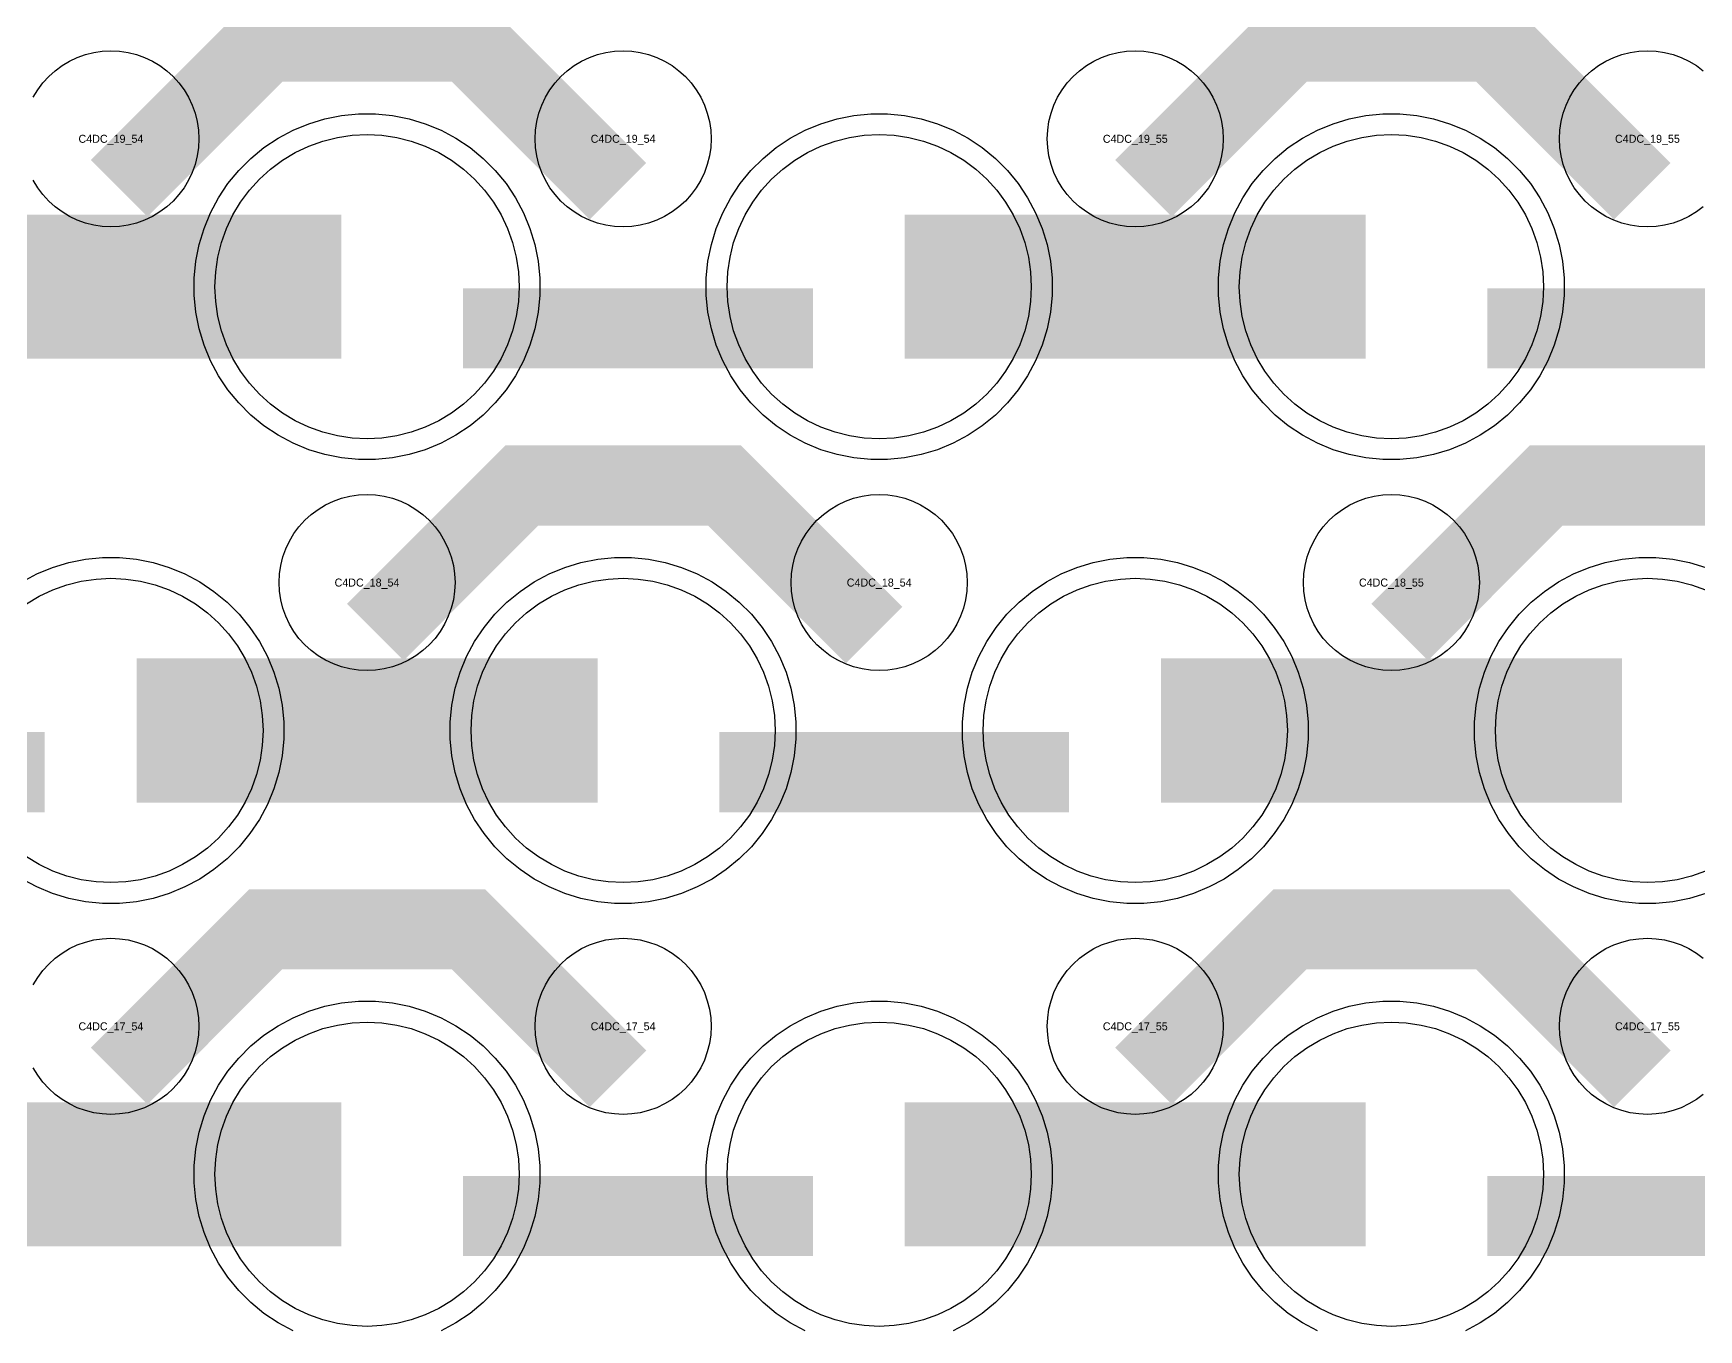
# Model space of a CAD drawing. Extents: x -11880 to 11880, y -14992 to 14992.
# Drawn here: x 5256 to 5776, y -12533 to -12128 of the extents above; entities that cross this region are included whole.
import ezdxf
from ezdxf.enums import TextEntityAlignment as Align

# ---------------------------------------------------------------- set-up
doc = ezdxf.new("R2010")
doc.units = 0
doc.header["$MEASUREMENT"] = 0
for name, color, linetype in [('GDS_775_DT_237', 138, 'CONTINUOUS'), ('RDL1_FS', 34, 'CONTINUOUS'), ('RDL_BS', 160, 'CONTINUOUS')]:
    doc.layers.add(name, color=color, linetype=linetype)

msp = doc.modelspace()

# ---------------------------------------------------------------- linework, layer by layer
at = {"layer": 'RDL1_FS'}
for points in [[(5360, -12254.354), (5355.343, -12254.125), (5350.732, -12253.441), (5346.209, -12252.309), (5341.819, -12250.737), (5337.605, -12248.745), (5333.605, -12246.347), (5329.86, -12243.569), (5326.406, -12240.439), (5323.276, -12236.985), (5320.498, -12233.24), (5318.1, -12229.24), (5316.108, -12225.026), (5314.536, -12220.636), (5313.404, -12216.113), (5312.72, -12211.502), (5312.491, -12206.845), (5312.72, -12202.188), (5313.404, -12197.577), (5314.536, -12193.054), (5316.108, -12188.664), (5318.1, -12184.45), (5320.498, -12180.45), (5323.276, -12176.705), (5326.406, -12173.251), (5329.86, -12170.121), (5333.605, -12167.343), (5337.605, -12164.945), (5341.819, -12162.953), (5346.209, -12161.381), (5350.732, -12160.249), (5355.343, -12159.565), (5360, -12159.336), (5364.657, -12159.565), (5369.268, -12160.249), (5373.791, -12161.381), (5378.181, -12162.953), (5382.395, -12164.945), (5386.395, -12167.343), (5390.14, -12170.121), (5393.594, -12173.251), (5396.724, -12176.705), (5399.502, -12180.45), (5401.9, -12184.45), (5403.892, -12188.664), (5405.464, -12193.054), (5406.596, -12197.577), (5407.28, -12202.188), (5407.509, -12206.845), (5407.28, -12211.502), (5406.596, -12216.113), (5405.464, -12220.636), (5403.892, -12225.026), (5401.9, -12229.24), (5399.502, -12233.24), (5396.724, -12236.985), (5393.594, -12240.439), (5390.14, -12243.569), (5386.395, -12246.347), (5382.395, -12248.745), (5378.181, -12250.737), (5373.791, -12252.309), (5369.268, -12253.441), (5364.657, -12254.125)], [(5520, -12254.354), (5515.343, -12254.125), (5510.732, -12253.441), (5506.209, -12252.309), (5501.819, -12250.737), (5497.605, -12248.745), (5493.605, -12246.347), (5489.86, -12243.569), (5486.406, -12240.439), (5483.276, -12236.985), (5480.498, -12233.24), (5478.1, -12229.24), (5476.108, -12225.026), (5474.536, -12220.636), (5473.404, -12216.113), (5472.72, -12211.502), (5472.491, -12206.845), (5472.72, -12202.188), (5473.404, -12197.577), (5474.536, -12193.054), (5476.108, -12188.664), (5478.1, -12184.45), (5480.498, -12180.45), (5483.276, -12176.705), (5486.406, -12173.251), (5489.86, -12170.121), (5493.605, -12167.343), (5497.605, -12164.945), (5501.819, -12162.953), (5506.209, -12161.381), (5510.732, -12160.249), (5515.343, -12159.565), (5520, -12159.336), (5524.657, -12159.565), (5529.268, -12160.249), (5533.791, -12161.381), (5538.181, -12162.953), (5542.395, -12164.945), (5546.395, -12167.343), (5550.14, -12170.121), (5553.594, -12173.251), (5556.724, -12176.705), (5559.502, -12180.45), (5561.9, -12184.45), (5563.892, -12188.664), (5565.464, -12193.054), (5566.596, -12197.577), (5567.28, -12202.188), (5567.509, -12206.845), (5567.28, -12211.502), (5566.596, -12216.113), (5565.464, -12220.636), (5563.892, -12225.026), (5561.9, -12229.24), (5559.502, -12233.24), (5556.724, -12236.985), (5553.594, -12240.439), (5550.14, -12243.569), (5546.395, -12246.347), (5542.395, -12248.745), (5538.181, -12250.737), (5533.791, -12252.309), (5529.268, -12253.441), (5524.657, -12254.125)], [(5680, -12254.354), (5675.343, -12254.125), (5670.732, -12253.441), (5666.209, -12252.309), (5661.819, -12250.737), (5657.605, -12248.745), (5653.605, -12246.347), (5649.86, -12243.569), (5646.406, -12240.439), (5643.276, -12236.985), (5640.498, -12233.24), (5638.1, -12229.24), (5636.108, -12225.026), (5634.536, -12220.636), (5633.404, -12216.113), (5632.72, -12211.502), (5632.491, -12206.845), (5632.72, -12202.188), (5633.404, -12197.577), (5634.536, -12193.054), (5636.108, -12188.664), (5638.1, -12184.45), (5640.498, -12180.45), (5643.276, -12176.705), (5646.406, -12173.251), (5649.86, -12170.121), (5653.605, -12167.343), (5657.605, -12164.945), (5661.819, -12162.953), (5666.209, -12161.381), (5670.732, -12160.249), (5675.343, -12159.565), (5680, -12159.336), (5684.657, -12159.565), (5689.268, -12160.249), (5693.791, -12161.381), (5698.181, -12162.953), (5702.395, -12164.945), (5706.395, -12167.343), (5710.14, -12170.121), (5713.594, -12173.251), (5716.724, -12176.705), (5719.502, -12180.45), (5721.9, -12184.45), (5723.892, -12188.664), (5725.464, -12193.054), (5726.596, -12197.577), (5727.28, -12202.188), (5727.509, -12206.845), (5727.28, -12211.502), (5726.596, -12216.113), (5725.464, -12220.636), (5723.892, -12225.026), (5721.9, -12229.24), (5719.502, -12233.24), (5716.724, -12236.985), (5713.594, -12240.439), (5710.14, -12243.569), (5706.395, -12246.347), (5702.395, -12248.745), (5698.181, -12250.737), (5693.791, -12252.309), (5689.268, -12253.441), (5684.657, -12254.125)]]:
    msp.add_lwpolyline(points, close=True, dxfattribs=at)
for points in [[(5208.002, -12206.845, 45, 45, 0), (5280.002, -12206.845, 45, 45, 0)], [(5280.002, -12206.845, 45, 45, 0), (5352.002, -12206.845, 45, 45, 0)], [(5528.002, -12206.845, 45, 45, 0), (5600.002, -12206.845, 45, 45, 0)], [(5600.002, -12206.845, 45, 45, 0), (5672.002, -12206.845, 45, 45, 0)]]:
    msp.add_lwpolyline(points, format="xyseb", dxfattribs=at)
at = {"layer": 'RDL1_FS', "color": 241, "true_color": 0xf7abae}
for points in [[(5253.605, -12305.908), (5257.605, -12303.51), (5261.819, -12301.518), (5266.209, -12299.946), (5270.732, -12298.814), (5275.343, -12298.13), (5280, -12297.901), (5284.657, -12298.13), (5289.268, -12298.814), (5293.791, -12299.946), (5298.181, -12301.518), (5302.395, -12303.51), (5306.395, -12305.908), (5310.14, -12308.686), (5313.594, -12311.816), (5316.724, -12315.27), (5319.502, -12319.015), (5321.9, -12323.015), (5323.892, -12327.229), (5325.464, -12331.619), (5326.596, -12336.142), (5327.28, -12340.753), (5327.509, -12345.41), (5327.28, -12350.067), (5326.596, -12354.678), (5325.464, -12359.201), (5323.892, -12363.591), (5321.9, -12367.805), (5319.502, -12371.805), (5316.724, -12375.55), (5313.594, -12379.004), (5310.14, -12382.134), (5306.395, -12384.912), (5302.395, -12387.31), (5298.181, -12389.302), (5293.791, -12390.874), (5289.268, -12392.006), (5284.657, -12392.69), (5280, -12392.919), (5275.343, -12392.69), (5270.732, -12392.006), (5266.209, -12390.874), (5261.819, -12389.302), (5257.605, -12387.31), (5253.605, -12384.912)], [(5778.181, -12389.302), (5773.791, -12390.874), (5769.268, -12392.006), (5764.657, -12392.69), (5760, -12392.919), (5755.343, -12392.69), (5750.732, -12392.006), (5746.209, -12390.874), (5741.819, -12389.302), (5737.605, -12387.31), (5733.605, -12384.912), (5729.86, -12382.134), (5726.406, -12379.004), (5723.276, -12375.55), (5720.498, -12371.805), (5718.1, -12367.805), (5716.108, -12363.591), (5714.536, -12359.201), (5713.404, -12354.678), (5712.72, -12350.067), (5712.491, -12345.41), (5712.72, -12340.753), (5713.404, -12336.142), (5714.536, -12331.619), (5716.108, -12327.229), (5718.1, -12323.015), (5720.498, -12319.015), (5723.276, -12315.27), (5726.406, -12311.816), (5729.86, -12308.686), (5733.605, -12305.908), (5737.605, -12303.51), (5741.819, -12301.518), (5746.209, -12299.946), (5750.732, -12298.814), (5755.343, -12298.13), (5760, -12297.901), (5764.657, -12298.13), (5769.268, -12298.814), (5773.791, -12299.946), (5778.181, -12301.518)]]:
    msp.add_lwpolyline(points, dxfattribs=at)
for points in [[(5440, -12392.919), (5435.343, -12392.69), (5430.732, -12392.006), (5426.209, -12390.874), (5421.819, -12389.302), (5417.605, -12387.31), (5413.605, -12384.912), (5409.86, -12382.134), (5406.406, -12379.004), (5403.276, -12375.55), (5400.498, -12371.805), (5398.1, -12367.805), (5396.108, -12363.591), (5394.536, -12359.201), (5393.404, -12354.678), (5392.72, -12350.067), (5392.491, -12345.41), (5392.72, -12340.753), (5393.404, -12336.142), (5394.536, -12331.619), (5396.108, -12327.229), (5398.1, -12323.015), (5400.498, -12319.015), (5403.276, -12315.27), (5406.406, -12311.816), (5409.86, -12308.686), (5413.605, -12305.908), (5417.605, -12303.51), (5421.819, -12301.518), (5426.209, -12299.946), (5430.732, -12298.814), (5435.343, -12298.13), (5440, -12297.901), (5444.657, -12298.13), (5449.268, -12298.814), (5453.791, -12299.946), (5458.181, -12301.518), (5462.395, -12303.51), (5466.395, -12305.908), (5470.14, -12308.686), (5473.594, -12311.816), (5476.724, -12315.27), (5479.502, -12319.015), (5481.9, -12323.015), (5483.892, -12327.229), (5485.464, -12331.619), (5486.596, -12336.142), (5487.28, -12340.753), (5487.509, -12345.41), (5487.28, -12350.067), (5486.596, -12354.678), (5485.464, -12359.201), (5483.892, -12363.591), (5481.9, -12367.805), (5479.502, -12371.805), (5476.724, -12375.55), (5473.594, -12379.004), (5470.14, -12382.134), (5466.395, -12384.912), (5462.395, -12387.31), (5458.181, -12389.302), (5453.791, -12390.874), (5449.268, -12392.006), (5444.657, -12392.69)], [(5600, -12392.919), (5595.343, -12392.69), (5590.732, -12392.006), (5586.209, -12390.874), (5581.819, -12389.302), (5577.605, -12387.31), (5573.605, -12384.912), (5569.86, -12382.134), (5566.406, -12379.004), (5563.276, -12375.55), (5560.498, -12371.805), (5558.1, -12367.805), (5556.108, -12363.591), (5554.536, -12359.201), (5553.404, -12354.678), (5552.72, -12350.067), (5552.491, -12345.41), (5552.72, -12340.753), (5553.404, -12336.142), (5554.536, -12331.619), (5556.108, -12327.229), (5558.1, -12323.015), (5560.498, -12319.015), (5563.276, -12315.27), (5566.406, -12311.816), (5569.86, -12308.686), (5573.605, -12305.908), (5577.605, -12303.51), (5581.819, -12301.518), (5586.209, -12299.946), (5590.732, -12298.814), (5595.343, -12298.13), (5600, -12297.901), (5604.657, -12298.13), (5609.268, -12298.814), (5613.791, -12299.946), (5618.181, -12301.518), (5622.395, -12303.51), (5626.395, -12305.908), (5630.14, -12308.686), (5633.594, -12311.816), (5636.724, -12315.27), (5639.502, -12319.015), (5641.9, -12323.015), (5643.892, -12327.229), (5645.464, -12331.619), (5646.596, -12336.142), (5647.28, -12340.753), (5647.509, -12345.41), (5647.28, -12350.067), (5646.596, -12354.678), (5645.464, -12359.201), (5643.892, -12363.591), (5641.9, -12367.805), (5639.502, -12371.805), (5636.724, -12375.55), (5633.594, -12379.004), (5630.14, -12382.134), (5626.395, -12384.912), (5622.395, -12387.31), (5618.181, -12389.302), (5613.791, -12390.874), (5609.268, -12392.006), (5604.657, -12392.69)], [(5360, -12531.484), (5355.343, -12531.255), (5350.732, -12530.571), (5346.209, -12529.439), (5341.819, -12527.867), (5337.605, -12525.875), (5333.605, -12523.477), (5329.86, -12520.699), (5326.406, -12517.569), (5323.276, -12514.115), (5320.498, -12510.37), (5318.1, -12506.37), (5316.108, -12502.156), (5314.536, -12497.766), (5313.404, -12493.243), (5312.72, -12488.632), (5312.491, -12483.975), (5312.72, -12479.318), (5313.404, -12474.707), (5314.536, -12470.184), (5316.108, -12465.794), (5318.1, -12461.58), (5320.498, -12457.58), (5323.276, -12453.835), (5326.406, -12450.381), (5329.86, -12447.251), (5333.605, -12444.473), (5337.605, -12442.075), (5341.819, -12440.083), (5346.209, -12438.511), (5350.732, -12437.379), (5355.343, -12436.695), (5360, -12436.466), (5364.657, -12436.695), (5369.268, -12437.379), (5373.791, -12438.511), (5378.181, -12440.083), (5382.395, -12442.075), (5386.395, -12444.473), (5390.14, -12447.251), (5393.594, -12450.381), (5396.724, -12453.835), (5399.502, -12457.58), (5401.9, -12461.58), (5403.892, -12465.794), (5405.464, -12470.184), (5406.596, -12474.707), (5407.28, -12479.318), (5407.509, -12483.975), (5407.28, -12488.632), (5406.596, -12493.243), (5405.464, -12497.766), (5403.892, -12502.156), (5401.9, -12506.37), (5399.502, -12510.37), (5396.724, -12514.115), (5393.594, -12517.569), (5390.14, -12520.699), (5386.395, -12523.477), (5382.395, -12525.875), (5378.181, -12527.867), (5373.791, -12529.439), (5369.268, -12530.571), (5364.657, -12531.255)], [(5520, -12531.484), (5515.343, -12531.255), (5510.732, -12530.571), (5506.209, -12529.439), (5501.819, -12527.867), (5497.605, -12525.875), (5493.605, -12523.477), (5489.86, -12520.699), (5486.406, -12517.569), (5483.276, -12514.115), (5480.498, -12510.37), (5478.1, -12506.37), (5476.108, -12502.156), (5474.536, -12497.766), (5473.404, -12493.243), (5472.72, -12488.632), (5472.491, -12483.975), (5472.72, -12479.318), (5473.404, -12474.707), (5474.536, -12470.184), (5476.108, -12465.794), (5478.1, -12461.58), (5480.498, -12457.58), (5483.276, -12453.835), (5486.406, -12450.381), (5489.86, -12447.251), (5493.605, -12444.473), (5497.605, -12442.075), (5501.819, -12440.083), (5506.209, -12438.511), (5510.732, -12437.379), (5515.343, -12436.695), (5520, -12436.466), (5524.657, -12436.695), (5529.268, -12437.379), (5533.791, -12438.511), (5538.181, -12440.083), (5542.395, -12442.075), (5546.395, -12444.473), (5550.14, -12447.251), (5553.594, -12450.381), (5556.724, -12453.835), (5559.502, -12457.58), (5561.9, -12461.58), (5563.892, -12465.794), (5565.464, -12470.184), (5566.596, -12474.707), (5567.28, -12479.318), (5567.509, -12483.975), (5567.28, -12488.632), (5566.596, -12493.243), (5565.464, -12497.766), (5563.892, -12502.156), (5561.9, -12506.37), (5559.502, -12510.37), (5556.724, -12514.115), (5553.594, -12517.569), (5550.14, -12520.699), (5546.395, -12523.477), (5542.395, -12525.875), (5538.181, -12527.867), (5533.791, -12529.439), (5529.268, -12530.571), (5524.657, -12531.255)], [(5680, -12531.484), (5675.343, -12531.255), (5670.732, -12530.571), (5666.209, -12529.439), (5661.819, -12527.867), (5657.605, -12525.875), (5653.605, -12523.477), (5649.86, -12520.699), (5646.406, -12517.569), (5643.276, -12514.115), (5640.498, -12510.37), (5638.1, -12506.37), (5636.108, -12502.156), (5634.536, -12497.766), (5633.404, -12493.243), (5632.72, -12488.632), (5632.491, -12483.975), (5632.72, -12479.318), (5633.404, -12474.707), (5634.536, -12470.184), (5636.108, -12465.794), (5638.1, -12461.58), (5640.498, -12457.58), (5643.276, -12453.835), (5646.406, -12450.381), (5649.86, -12447.251), (5653.605, -12444.473), (5657.605, -12442.075), (5661.819, -12440.083), (5666.209, -12438.511), (5670.732, -12437.379), (5675.343, -12436.695), (5680, -12436.466), (5684.657, -12436.695), (5689.268, -12437.379), (5693.791, -12438.511), (5698.181, -12440.083), (5702.395, -12442.075), (5706.395, -12444.473), (5710.14, -12447.251), (5713.594, -12450.381), (5716.724, -12453.835), (5719.502, -12457.58), (5721.9, -12461.58), (5723.892, -12465.794), (5725.464, -12470.184), (5726.596, -12474.707), (5727.28, -12479.318), (5727.509, -12483.975), (5727.28, -12488.632), (5726.596, -12493.243), (5725.464, -12497.766), (5723.892, -12502.156), (5721.9, -12506.37), (5719.502, -12510.37), (5716.724, -12514.115), (5713.594, -12517.569), (5710.14, -12520.699), (5706.395, -12523.477), (5702.395, -12525.875), (5698.181, -12527.867), (5693.791, -12529.439), (5689.268, -12530.571), (5684.657, -12531.255)]]:
    msp.add_lwpolyline(points, close=True, dxfattribs=at)
for points in [[(5288.002, -12345.41, 45, 45, 0), (5360.002, -12345.41, 45, 45, 0)], [(5360.002, -12345.41, 45, 45, 0), (5432.002, -12345.41, 45, 45, 0)], [(5608.002, -12345.41, 45, 45, 0), (5680.002, -12345.41, 45, 45, 0)], [(5680.002, -12345.41, 45, 45, 0), (5752.002, -12345.41, 45, 45, 0)], [(5208.002, -12483.975, 45, 45, 0), (5280.002, -12483.975, 45, 45, 0)], [(5280.002, -12483.975, 45, 45, 0), (5352.002, -12483.975, 45, 45, 0)], [(5528.002, -12483.975, 45, 45, 0), (5600.002, -12483.975, 45, 45, 0)], [(5600.002, -12483.975, 45, 45, 0), (5672.002, -12483.975, 45, 45, 0)]]:
    msp.add_lwpolyline(points, format="xyseb", dxfattribs=at)
at = {"layer": 'RDL_BS'}
for points in [[(5282.562, -12176.159, 25, 25, 0), (5328.377, -12130.344, 25, 25, 0), (5361.93, -12130.344, 25, 25, 0)], [(5438.401, -12177.058, 25, 25, 0), (5391.687, -12130.344, 25, 25, 0), (5361.929, -12130.344, 25, 25, 0)], [(5602.562, -12176.159, 25, 25, 0), (5648.377, -12130.344, 25, 25, 0), (5681.93, -12130.344, 25, 25, 0)], [(5758.401, -12177.058, 25, 25, 0), (5711.687, -12130.344, 25, 25, 0), (5681.929, -12130.344, 25, 25, 0)], [(5390.016, -12219.858, 25, 25, 0), (5499.281, -12219.858, 25, 25, 0)], [(5710.016, -12219.858, 25, 25, 0), (5819.281, -12219.858, 25, 25, 0)], [(5362.562, -12314.724, 25, 25, 0), (5408.377, -12268.909, 25, 25, 0), (5441.93, -12268.909, 25, 25, 0)], [(5518.401, -12315.623, 25, 25, 0), (5471.687, -12268.909, 25, 25, 0), (5441.929, -12268.909, 25, 25, 0)], [(5682.562, -12314.724, 25, 25, 0), (5728.377, -12268.909, 25, 25, 0), (5761.93, -12268.909, 25, 25, 0)], [(5838.401, -12315.623, 25, 25, 0), (5791.687, -12268.909, 25, 25, 0), (5761.929, -12268.909, 25, 25, 0)], [(5282.562, -12453.289, 25, 25, 0), (5328.377, -12407.474, 25, 25, 0), (5361.93, -12407.474, 25, 25, 0)], [(5438.401, -12454.188, 25, 25, 0), (5391.687, -12407.474, 25, 25, 0), (5361.929, -12407.474, 25, 25, 0)], [(5602.562, -12453.289, 25, 25, 0), (5648.377, -12407.474, 25, 25, 0), (5681.93, -12407.474, 25, 25, 0)], [(5758.401, -12454.188, 25, 25, 0), (5711.687, -12407.474, 25, 25, 0), (5681.929, -12407.474, 25, 25, 0)]]:
    msp.add_lwpolyline(points, format="xyseb", dxfattribs=at)
for points in [[(5255.75, -12147.701), (5257.143, -12145.377), (5258.746, -12143.214), (5260.558, -12141.215), (5262.557, -12139.403), (5264.72, -12137.8), (5267.044, -12136.407), (5269.481, -12135.255), (5272.016, -12134.348), (5274.635, -12133.691), (5277.307, -12133.295), (5280, -12133.163), (5282.693, -12133.295), (5285.365, -12133.691), (5287.984, -12134.348), (5290.519, -12135.255), (5292.956, -12136.407), (5295.28, -12137.8), (5297.443, -12139.403), (5299.442, -12141.215), (5301.254, -12143.214), (5302.857, -12145.377), (5304.25, -12147.701), (5305.402, -12150.138), (5306.309, -12152.673), (5306.966, -12155.292), (5307.362, -12157.964), (5307.494, -12160.657), (5307.362, -12163.35), (5306.966, -12166.022), (5306.309, -12168.641), (5305.402, -12171.176), (5304.25, -12173.613), (5302.857, -12175.937), (5301.254, -12178.1), (5299.442, -12180.099), (5297.443, -12181.911), (5295.28, -12183.514), (5292.956, -12184.907), (5290.519, -12186.059), (5287.984, -12186.966), (5285.365, -12187.623), (5282.693, -12188.019), (5280, -12188.151), (5277.307, -12188.019), (5274.635, -12187.623), (5272.016, -12186.966), (5269.481, -12186.059), (5267.044, -12184.907), (5264.72, -12183.514), (5262.557, -12181.911), (5260.558, -12180.099), (5258.746, -12178.1), (5257.143, -12175.937), (5255.75, -12173.613)], [(5777.443, -12181.911), (5775.28, -12183.514), (5772.956, -12184.907), (5770.519, -12186.059), (5767.984, -12186.966), (5765.365, -12187.623), (5762.693, -12188.019), (5760, -12188.151), (5757.307, -12188.019), (5754.635, -12187.623), (5752.016, -12186.966), (5749.481, -12186.059), (5747.044, -12184.907), (5744.72, -12183.514), (5742.557, -12181.911), (5740.558, -12180.099), (5738.746, -12178.1), (5737.143, -12175.937), (5735.75, -12173.613), (5734.598, -12171.176), (5733.691, -12168.641), (5733.034, -12166.022), (5732.638, -12163.35), (5732.506, -12160.657), (5732.638, -12157.964), (5733.034, -12155.292), (5733.691, -12152.673), (5734.598, -12150.138), (5735.75, -12147.701), (5737.143, -12145.377), (5738.746, -12143.214), (5740.558, -12141.215), (5742.557, -12139.403), (5744.72, -12137.8), (5747.044, -12136.407), (5749.481, -12135.255), (5752.016, -12134.348), (5754.635, -12133.691), (5757.307, -12133.295), (5760, -12133.163), (5762.693, -12133.295), (5765.365, -12133.691), (5767.984, -12134.348), (5770.519, -12135.255), (5772.956, -12136.407), (5775.28, -12137.8), (5777.443, -12139.403)], [(5255.75, -12424.831), (5257.143, -12422.507), (5258.746, -12420.344), (5260.558, -12418.345), (5262.557, -12416.533), (5264.72, -12414.93), (5267.044, -12413.537), (5269.481, -12412.385), (5272.016, -12411.478), (5274.635, -12410.821), (5277.307, -12410.425), (5280, -12410.293), (5282.693, -12410.425), (5285.365, -12410.821), (5287.984, -12411.478), (5290.519, -12412.385), (5292.956, -12413.537), (5295.28, -12414.93), (5297.443, -12416.533), (5299.442, -12418.345), (5301.254, -12420.344), (5302.857, -12422.507), (5304.25, -12424.831), (5305.402, -12427.268), (5306.309, -12429.803), (5306.966, -12432.422), (5307.362, -12435.094), (5307.494, -12437.787), (5307.362, -12440.48), (5306.966, -12443.152), (5306.309, -12445.771), (5305.402, -12448.306), (5304.25, -12450.743), (5302.857, -12453.067), (5301.254, -12455.23), (5299.442, -12457.229), (5297.443, -12459.041), (5295.28, -12460.644), (5292.956, -12462.037), (5290.519, -12463.189), (5287.984, -12464.096), (5285.365, -12464.753), (5282.693, -12465.149), (5280, -12465.281), (5277.307, -12465.149), (5274.635, -12464.753), (5272.016, -12464.096), (5269.481, -12463.189), (5267.044, -12462.037), (5264.72, -12460.644), (5262.557, -12459.041), (5260.558, -12457.229), (5258.746, -12455.23), (5257.143, -12453.067), (5255.75, -12450.743)], [(5777.443, -12459.041), (5775.28, -12460.644), (5772.956, -12462.037), (5770.519, -12463.189), (5767.984, -12464.096), (5765.365, -12464.753), (5762.693, -12465.149), (5760, -12465.281), (5757.307, -12465.149), (5754.635, -12464.753), (5752.016, -12464.096), (5749.481, -12463.189), (5747.044, -12462.037), (5744.72, -12460.644), (5742.557, -12459.041), (5740.558, -12457.229), (5738.746, -12455.23), (5737.143, -12453.067), (5735.75, -12450.743), (5734.598, -12448.306), (5733.691, -12445.771), (5733.034, -12443.152), (5732.638, -12440.48), (5732.506, -12437.787), (5732.638, -12435.094), (5733.034, -12432.422), (5733.691, -12429.803), (5734.598, -12427.268), (5735.75, -12424.831), (5737.143, -12422.507), (5738.746, -12420.344), (5740.558, -12418.345), (5742.557, -12416.533), (5744.72, -12414.93), (5747.044, -12413.537), (5749.481, -12412.385), (5752.016, -12411.478), (5754.635, -12410.821), (5757.307, -12410.425), (5760, -12410.293), (5762.693, -12410.425), (5765.365, -12410.821), (5767.984, -12411.478), (5770.519, -12412.385), (5772.956, -12413.537), (5775.28, -12414.93), (5777.443, -12416.533)]]:
    msp.add_lwpolyline(points, dxfattribs=at)
for points in [[(5440, -12188.151), (5437.307, -12188.019), (5434.635, -12187.623), (5432.016, -12186.966), (5429.481, -12186.059), (5427.044, -12184.907), (5424.72, -12183.514), (5422.557, -12181.911), (5420.558, -12180.099), (5418.746, -12178.1), (5417.143, -12175.937), (5415.75, -12173.613), (5414.598, -12171.176), (5413.691, -12168.641), (5413.034, -12166.022), (5412.638, -12163.35), (5412.506, -12160.657), (5412.638, -12157.964), (5413.034, -12155.292), (5413.691, -12152.673), (5414.598, -12150.138), (5415.75, -12147.701), (5417.143, -12145.377), (5418.746, -12143.214), (5420.558, -12141.215), (5422.557, -12139.403), (5424.72, -12137.8), (5427.044, -12136.407), (5429.481, -12135.255), (5432.016, -12134.348), (5434.635, -12133.691), (5437.307, -12133.295), (5440, -12133.163), (5442.693, -12133.295), (5445.365, -12133.691), (5447.984, -12134.348), (5450.519, -12135.255), (5452.956, -12136.407), (5455.28, -12137.8), (5457.443, -12139.403), (5459.442, -12141.215), (5461.254, -12143.214), (5462.857, -12145.377), (5464.25, -12147.701), (5465.402, -12150.138), (5466.309, -12152.673), (5466.966, -12155.292), (5467.362, -12157.964), (5467.494, -12160.657), (5467.362, -12163.35), (5466.966, -12166.022), (5466.309, -12168.641), (5465.402, -12171.176), (5464.25, -12173.613), (5462.857, -12175.937), (5461.254, -12178.1), (5459.442, -12180.099), (5457.443, -12181.911), (5455.28, -12183.514), (5452.956, -12184.907), (5450.519, -12186.059), (5447.984, -12186.966), (5445.365, -12187.623), (5442.693, -12188.019)], [(5600, -12188.151), (5597.307, -12188.019), (5594.635, -12187.623), (5592.016, -12186.966), (5589.481, -12186.059), (5587.044, -12184.907), (5584.72, -12183.514), (5582.557, -12181.911), (5580.558, -12180.099), (5578.746, -12178.1), (5577.143, -12175.937), (5575.75, -12173.613), (5574.598, -12171.176), (5573.691, -12168.641), (5573.034, -12166.022), (5572.638, -12163.35), (5572.506, -12160.657), (5572.638, -12157.964), (5573.034, -12155.292), (5573.691, -12152.673), (5574.598, -12150.138), (5575.75, -12147.701), (5577.143, -12145.377), (5578.746, -12143.214), (5580.558, -12141.215), (5582.557, -12139.403), (5584.72, -12137.8), (5587.044, -12136.407), (5589.481, -12135.255), (5592.016, -12134.348), (5594.635, -12133.691), (5597.307, -12133.295), (5600, -12133.163), (5602.693, -12133.295), (5605.365, -12133.691), (5607.984, -12134.348), (5610.519, -12135.255), (5612.956, -12136.407), (5615.28, -12137.8), (5617.443, -12139.403), (5619.442, -12141.215), (5621.254, -12143.214), (5622.857, -12145.377), (5624.25, -12147.701), (5625.402, -12150.138), (5626.309, -12152.673), (5626.966, -12155.292), (5627.362, -12157.964), (5627.494, -12160.657), (5627.362, -12163.35), (5626.966, -12166.022), (5626.309, -12168.641), (5625.402, -12171.176), (5624.25, -12173.613), (5622.857, -12175.937), (5621.254, -12178.1), (5619.442, -12180.099), (5617.443, -12181.911), (5615.28, -12183.514), (5612.956, -12184.907), (5610.519, -12186.059), (5607.984, -12186.966), (5605.365, -12187.623), (5602.693, -12188.019)], [(5357.356, -12260.845), (5352.062, -12260.328), (5346.835, -12259.282), (5341.795, -12257.751), (5336.885, -12255.72), (5332.223, -12253.228), (5327.809, -12250.281), (5323.708, -12246.919), (5319.926, -12243.137), (5316.564, -12239.036), (5313.617, -12234.622), (5311.125, -12229.96), (5309.094, -12225.05), (5307.563, -12220.01), (5306.517, -12214.783), (5306, -12209.489), (5306, -12204.201), (5306.517, -12198.907), (5307.563, -12193.68), (5309.094, -12188.64), (5311.125, -12183.73), (5313.617, -12179.068), (5316.564, -12174.654), (5319.926, -12170.553), (5323.708, -12166.771), (5327.809, -12163.409), (5332.223, -12160.462), (5336.885, -12157.97), (5341.795, -12155.939), (5346.835, -12154.408), (5352.062, -12153.362), (5357.356, -12152.845), (5362.644, -12152.845), (5367.938, -12153.362), (5373.165, -12154.408), (5378.205, -12155.939), (5383.115, -12157.97), (5387.777, -12160.462), (5392.191, -12163.409), (5396.292, -12166.771), (5400.074, -12170.553), (5403.436, -12174.654), (5406.383, -12179.068), (5408.875, -12183.73), (5410.906, -12188.64), (5412.437, -12193.68), (5413.483, -12198.907), (5414, -12204.201), (5414, -12209.489), (5413.483, -12214.783), (5412.437, -12220.01), (5410.906, -12225.05), (5408.875, -12229.96), (5406.383, -12234.622), (5403.436, -12239.036), (5400.074, -12243.137), (5396.292, -12246.919), (5392.191, -12250.281), (5387.777, -12253.228), (5383.115, -12255.72), (5378.205, -12257.751), (5373.165, -12259.282), (5367.938, -12260.328), (5362.644, -12260.845)], [(5517.356, -12260.845), (5512.062, -12260.328), (5506.835, -12259.282), (5501.795, -12257.751), (5496.885, -12255.72), (5492.223, -12253.228), (5487.809, -12250.281), (5483.708, -12246.919), (5479.926, -12243.137), (5476.564, -12239.036), (5473.617, -12234.622), (5471.125, -12229.96), (5469.094, -12225.05), (5467.563, -12220.01), (5466.517, -12214.783), (5466, -12209.489), (5466, -12204.201), (5466.517, -12198.907), (5467.563, -12193.68), (5469.094, -12188.64), (5471.125, -12183.73), (5473.617, -12179.068), (5476.564, -12174.654), (5479.926, -12170.553), (5483.708, -12166.771), (5487.809, -12163.409), (5492.223, -12160.462), (5496.885, -12157.97), (5501.795, -12155.939), (5506.835, -12154.408), (5512.062, -12153.362), (5517.356, -12152.845), (5522.644, -12152.845), (5527.938, -12153.362), (5533.165, -12154.408), (5538.205, -12155.939), (5543.115, -12157.97), (5547.777, -12160.462), (5552.191, -12163.409), (5556.292, -12166.771), (5560.074, -12170.553), (5563.436, -12174.654), (5566.383, -12179.068), (5568.875, -12183.73), (5570.906, -12188.64), (5572.437, -12193.68), (5573.483, -12198.907), (5574, -12204.201), (5574, -12209.489), (5573.483, -12214.783), (5572.437, -12220.01), (5570.906, -12225.05), (5568.875, -12229.96), (5566.383, -12234.622), (5563.436, -12239.036), (5560.074, -12243.137), (5556.292, -12246.919), (5552.191, -12250.281), (5547.777, -12253.228), (5543.115, -12255.72), (5538.205, -12257.751), (5533.165, -12259.282), (5527.938, -12260.328), (5522.644, -12260.845)], [(5677.356, -12260.845), (5672.062, -12260.328), (5666.835, -12259.282), (5661.795, -12257.751), (5656.885, -12255.72), (5652.223, -12253.228), (5647.809, -12250.281), (5643.708, -12246.919), (5639.926, -12243.137), (5636.564, -12239.036), (5633.617, -12234.622), (5631.125, -12229.96), (5629.094, -12225.05), (5627.563, -12220.01), (5626.517, -12214.783), (5626, -12209.489), (5626, -12204.201), (5626.517, -12198.907), (5627.563, -12193.68), (5629.094, -12188.64), (5631.125, -12183.73), (5633.617, -12179.068), (5636.564, -12174.654), (5639.926, -12170.553), (5643.708, -12166.771), (5647.809, -12163.409), (5652.223, -12160.462), (5656.885, -12157.97), (5661.795, -12155.939), (5666.835, -12154.408), (5672.062, -12153.362), (5677.356, -12152.845), (5682.644, -12152.845), (5687.938, -12153.362), (5693.165, -12154.408), (5698.205, -12155.939), (5703.115, -12157.97), (5707.777, -12160.462), (5712.191, -12163.409), (5716.292, -12166.771), (5720.074, -12170.553), (5723.436, -12174.654), (5726.383, -12179.068), (5728.875, -12183.73), (5730.906, -12188.64), (5732.437, -12193.68), (5733.483, -12198.907), (5734, -12204.201), (5734, -12209.489), (5733.483, -12214.783), (5732.437, -12220.01), (5730.906, -12225.05), (5728.875, -12229.96), (5726.383, -12234.622), (5723.436, -12239.036), (5720.074, -12243.137), (5716.292, -12246.919), (5712.191, -12250.281), (5707.777, -12253.228), (5703.115, -12255.72), (5698.205, -12257.751), (5693.165, -12259.282), (5687.938, -12260.328), (5682.644, -12260.845)], [(5360, -12326.716), (5357.307, -12326.584), (5354.635, -12326.188), (5352.016, -12325.531), (5349.481, -12324.624), (5347.044, -12323.472), (5344.72, -12322.079), (5342.557, -12320.476), (5340.558, -12318.664), (5338.746, -12316.665), (5337.143, -12314.502), (5335.75, -12312.178), (5334.598, -12309.741), (5333.691, -12307.206), (5333.034, -12304.587), (5332.638, -12301.915), (5332.506, -12299.222), (5332.638, -12296.529), (5333.034, -12293.857), (5333.691, -12291.238), (5334.598, -12288.703), (5335.75, -12286.266), (5337.143, -12283.942), (5338.746, -12281.779), (5340.558, -12279.78), (5342.557, -12277.968), (5344.72, -12276.365), (5347.044, -12274.972), (5349.481, -12273.82), (5352.016, -12272.913), (5354.635, -12272.256), (5357.307, -12271.86), (5360, -12271.728), (5362.693, -12271.86), (5365.365, -12272.256), (5367.984, -12272.913), (5370.519, -12273.82), (5372.956, -12274.972), (5375.28, -12276.365), (5377.443, -12277.968), (5379.442, -12279.78), (5381.254, -12281.779), (5382.857, -12283.942), (5384.25, -12286.266), (5385.402, -12288.703), (5386.309, -12291.238), (5386.966, -12293.857), (5387.362, -12296.529), (5387.494, -12299.222), (5387.362, -12301.915), (5386.966, -12304.587), (5386.309, -12307.206), (5385.402, -12309.741), (5384.25, -12312.178), (5382.857, -12314.502), (5381.254, -12316.665), (5379.442, -12318.664), (5377.443, -12320.476), (5375.28, -12322.079), (5372.956, -12323.472), (5370.519, -12324.624), (5367.984, -12325.531), (5365.365, -12326.188), (5362.693, -12326.584)], [(5520, -12326.716), (5517.307, -12326.584), (5514.635, -12326.188), (5512.016, -12325.531), (5509.481, -12324.624), (5507.044, -12323.472), (5504.72, -12322.079), (5502.557, -12320.476), (5500.558, -12318.664), (5498.746, -12316.665), (5497.143, -12314.502), (5495.75, -12312.178), (5494.598, -12309.741), (5493.691, -12307.206), (5493.034, -12304.587), (5492.638, -12301.915), (5492.506, -12299.222), (5492.638, -12296.529), (5493.034, -12293.857), (5493.691, -12291.238), (5494.598, -12288.703), (5495.75, -12286.266), (5497.143, -12283.942), (5498.746, -12281.779), (5500.558, -12279.78), (5502.557, -12277.968), (5504.72, -12276.365), (5507.044, -12274.972), (5509.481, -12273.82), (5512.016, -12272.913), (5514.635, -12272.256), (5517.307, -12271.86), (5520, -12271.728), (5522.693, -12271.86), (5525.365, -12272.256), (5527.984, -12272.913), (5530.519, -12273.82), (5532.956, -12274.972), (5535.28, -12276.365), (5537.443, -12277.968), (5539.442, -12279.78), (5541.254, -12281.779), (5542.857, -12283.942), (5544.25, -12286.266), (5545.402, -12288.703), (5546.309, -12291.238), (5546.966, -12293.857), (5547.362, -12296.529), (5547.494, -12299.222), (5547.362, -12301.915), (5546.966, -12304.587), (5546.309, -12307.206), (5545.402, -12309.741), (5544.25, -12312.178), (5542.857, -12314.502), (5541.254, -12316.665), (5539.442, -12318.664), (5537.443, -12320.476), (5535.28, -12322.079), (5532.956, -12323.472), (5530.519, -12324.624), (5527.984, -12325.531), (5525.365, -12326.188), (5522.693, -12326.584)], [(5680, -12326.716), (5677.307, -12326.584), (5674.635, -12326.188), (5672.016, -12325.531), (5669.481, -12324.624), (5667.044, -12323.472), (5664.72, -12322.079), (5662.557, -12320.476), (5660.558, -12318.664), (5658.746, -12316.665), (5657.143, -12314.502), (5655.75, -12312.178), (5654.598, -12309.741), (5653.691, -12307.206), (5653.034, -12304.587), (5652.638, -12301.915), (5652.506, -12299.222), (5652.638, -12296.529), (5653.034, -12293.857), (5653.691, -12291.238), (5654.598, -12288.703), (5655.75, -12286.266), (5657.143, -12283.942), (5658.746, -12281.779), (5660.558, -12279.78), (5662.557, -12277.968), (5664.72, -12276.365), (5667.044, -12274.972), (5669.481, -12273.82), (5672.016, -12272.913), (5674.635, -12272.256), (5677.307, -12271.86), (5680, -12271.728), (5682.693, -12271.86), (5685.365, -12272.256), (5687.984, -12272.913), (5690.519, -12273.82), (5692.956, -12274.972), (5695.28, -12276.365), (5697.443, -12277.968), (5699.442, -12279.78), (5701.254, -12281.779), (5702.857, -12283.942), (5704.25, -12286.266), (5705.402, -12288.703), (5706.309, -12291.238), (5706.966, -12293.857), (5707.362, -12296.529), (5707.494, -12299.222), (5707.362, -12301.915), (5706.966, -12304.587), (5706.309, -12307.206), (5705.402, -12309.741), (5704.25, -12312.178), (5702.857, -12314.502), (5701.254, -12316.665), (5699.442, -12318.664), (5697.443, -12320.476), (5695.28, -12322.079), (5692.956, -12323.472), (5690.519, -12324.624), (5687.984, -12325.531), (5685.365, -12326.188), (5682.693, -12326.584)], [(5440, -12465.281), (5437.307, -12465.149), (5434.635, -12464.753), (5432.016, -12464.096), (5429.481, -12463.189), (5427.044, -12462.037), (5424.72, -12460.644), (5422.557, -12459.041), (5420.558, -12457.229), (5418.746, -12455.23), (5417.143, -12453.067), (5415.75, -12450.743), (5414.598, -12448.306), (5413.691, -12445.771), (5413.034, -12443.152), (5412.638, -12440.48), (5412.506, -12437.787), (5412.638, -12435.094), (5413.034, -12432.422), (5413.691, -12429.803), (5414.598, -12427.268), (5415.75, -12424.831), (5417.143, -12422.507), (5418.746, -12420.344), (5420.558, -12418.345), (5422.557, -12416.533), (5424.72, -12414.93), (5427.044, -12413.537), (5429.481, -12412.385), (5432.016, -12411.478), (5434.635, -12410.821), (5437.307, -12410.425), (5440, -12410.293), (5442.693, -12410.425), (5445.365, -12410.821), (5447.984, -12411.478), (5450.519, -12412.385), (5452.956, -12413.537), (5455.28, -12414.93), (5457.443, -12416.533), (5459.442, -12418.345), (5461.254, -12420.344), (5462.857, -12422.507), (5464.25, -12424.831), (5465.402, -12427.268), (5466.309, -12429.803), (5466.966, -12432.422), (5467.362, -12435.094), (5467.494, -12437.787), (5467.362, -12440.48), (5466.966, -12443.152), (5466.309, -12445.771), (5465.402, -12448.306), (5464.25, -12450.743), (5462.857, -12453.067), (5461.254, -12455.23), (5459.442, -12457.229), (5457.443, -12459.041), (5455.28, -12460.644), (5452.956, -12462.037), (5450.519, -12463.189), (5447.984, -12464.096), (5445.365, -12464.753), (5442.693, -12465.149)], [(5600, -12465.281), (5597.307, -12465.149), (5594.635, -12464.753), (5592.016, -12464.096), (5589.481, -12463.189), (5587.044, -12462.037), (5584.72, -12460.644), (5582.557, -12459.041), (5580.558, -12457.229), (5578.746, -12455.23), (5577.143, -12453.067), (5575.75, -12450.743), (5574.598, -12448.306), (5573.691, -12445.771), (5573.034, -12443.152), (5572.638, -12440.48), (5572.506, -12437.787), (5572.638, -12435.094), (5573.034, -12432.422), (5573.691, -12429.803), (5574.598, -12427.268), (5575.75, -12424.831), (5577.143, -12422.507), (5578.746, -12420.344), (5580.558, -12418.345), (5582.557, -12416.533), (5584.72, -12414.93), (5587.044, -12413.537), (5589.481, -12412.385), (5592.016, -12411.478), (5594.635, -12410.821), (5597.307, -12410.425), (5600, -12410.293), (5602.693, -12410.425), (5605.365, -12410.821), (5607.984, -12411.478), (5610.519, -12412.385), (5612.956, -12413.537), (5615.28, -12414.93), (5617.443, -12416.533), (5619.442, -12418.345), (5621.254, -12420.344), (5622.857, -12422.507), (5624.25, -12424.831), (5625.402, -12427.268), (5626.309, -12429.803), (5626.966, -12432.422), (5627.362, -12435.094), (5627.494, -12437.787), (5627.362, -12440.48), (5626.966, -12443.152), (5626.309, -12445.771), (5625.402, -12448.306), (5624.25, -12450.743), (5622.857, -12453.067), (5621.254, -12455.23), (5619.442, -12457.229), (5617.443, -12459.041), (5615.28, -12460.644), (5612.956, -12462.037), (5610.519, -12463.189), (5607.984, -12464.096), (5605.365, -12464.753), (5602.693, -12465.149)]]:
    msp.add_lwpolyline(points, close=True, dxfattribs=at)
at = {"layer": 'RDL_BS', "color": 241, "true_color": 0xf7abae}
for points in [[(5252.223, -12299.027), (5256.885, -12296.535), (5261.795, -12294.504), (5266.835, -12292.973), (5272.062, -12291.927), (5277.356, -12291.41), (5282.644, -12291.41), (5287.938, -12291.927), (5293.165, -12292.973), (5298.205, -12294.504), (5303.115, -12296.535), (5307.777, -12299.027), (5312.191, -12301.974), (5316.292, -12305.336), (5320.074, -12309.118), (5323.436, -12313.219), (5326.383, -12317.633), (5328.875, -12322.295), (5330.906, -12327.205), (5332.437, -12332.245), (5333.483, -12337.472), (5334, -12342.766), (5334, -12348.054), (5333.483, -12353.348), (5332.437, -12358.575), (5330.906, -12363.615), (5328.875, -12368.525), (5326.383, -12373.187), (5323.436, -12377.601), (5320.074, -12381.702), (5316.292, -12385.484), (5312.191, -12388.846), (5307.777, -12391.793), (5303.115, -12394.285), (5298.205, -12396.316), (5293.165, -12397.847), (5287.938, -12398.893), (5282.644, -12399.41), (5277.356, -12399.41), (5272.062, -12398.893), (5266.835, -12397.847), (5261.795, -12396.316), (5256.885, -12394.285), (5252.223, -12391.793)], [(5778.205, -12396.316), (5773.165, -12397.847), (5767.938, -12398.893), (5762.644, -12399.41), (5757.356, -12399.41), (5752.062, -12398.893), (5746.835, -12397.847), (5741.795, -12396.316), (5736.885, -12394.285), (5732.223, -12391.793), (5727.809, -12388.846), (5723.708, -12385.484), (5719.926, -12381.702), (5716.564, -12377.601), (5713.617, -12373.187), (5711.125, -12368.525), (5709.094, -12363.615), (5707.563, -12358.575), (5706.517, -12353.348), (5706, -12348.054), (5706, -12342.766), (5706.517, -12337.472), (5707.563, -12332.245), (5709.094, -12327.205), (5711.125, -12322.295), (5713.617, -12317.633), (5716.564, -12313.219), (5719.926, -12309.118), (5723.708, -12305.336), (5727.809, -12301.974), (5732.223, -12299.027), (5736.885, -12296.535), (5741.795, -12294.504), (5746.835, -12292.973), (5752.062, -12291.927), (5757.356, -12291.41), (5762.644, -12291.41), (5767.938, -12291.927), (5773.165, -12292.973), (5778.205, -12294.504)], [(5336.885, -12532.85), (5332.223, -12530.358), (5327.809, -12527.411), (5323.708, -12524.049), (5319.926, -12520.267), (5316.564, -12516.166), (5313.617, -12511.752), (5311.125, -12507.09), (5309.094, -12502.18), (5307.563, -12497.14), (5306.517, -12491.913), (5306, -12486.619), (5306, -12481.331), (5306.517, -12476.037), (5307.563, -12470.81), (5309.094, -12465.77), (5311.125, -12460.86), (5313.617, -12456.198), (5316.564, -12451.784), (5319.926, -12447.683), (5323.708, -12443.901), (5327.809, -12440.539), (5332.223, -12437.592), (5336.885, -12435.1), (5341.795, -12433.069), (5346.835, -12431.538), (5352.062, -12430.492), (5357.356, -12429.975), (5362.644, -12429.975), (5367.938, -12430.492), (5373.165, -12431.538), (5378.205, -12433.069), (5383.115, -12435.1), (5387.777, -12437.592), (5392.191, -12440.539), (5396.292, -12443.901), (5400.074, -12447.683), (5403.436, -12451.784), (5406.383, -12456.198), (5408.875, -12460.86), (5410.906, -12465.77), (5412.437, -12470.81), (5413.483, -12476.037), (5414, -12481.331), (5414, -12486.619), (5413.483, -12491.913), (5412.437, -12497.14), (5410.906, -12502.18), (5408.875, -12507.09), (5406.383, -12511.752), (5403.436, -12516.166), (5400.074, -12520.267), (5396.292, -12524.049), (5392.191, -12527.411), (5387.777, -12530.358), (5383.115, -12532.85)], [(5496.885, -12532.85), (5492.223, -12530.358), (5487.809, -12527.411), (5483.708, -12524.049), (5479.926, -12520.267), (5476.564, -12516.166), (5473.617, -12511.752), (5471.125, -12507.09), (5469.094, -12502.18), (5467.563, -12497.14), (5466.517, -12491.913), (5466, -12486.619), (5466, -12481.331), (5466.517, -12476.037), (5467.563, -12470.81), (5469.094, -12465.77), (5471.125, -12460.86), (5473.617, -12456.198), (5476.564, -12451.784), (5479.926, -12447.683), (5483.708, -12443.901), (5487.809, -12440.539), (5492.223, -12437.592), (5496.885, -12435.1), (5501.795, -12433.069), (5506.835, -12431.538), (5512.062, -12430.492), (5517.356, -12429.975), (5522.644, -12429.975), (5527.938, -12430.492), (5533.165, -12431.538), (5538.205, -12433.069), (5543.115, -12435.1), (5547.777, -12437.592), (5552.191, -12440.539), (5556.292, -12443.901), (5560.074, -12447.683), (5563.436, -12451.784), (5566.383, -12456.198), (5568.875, -12460.86), (5570.906, -12465.77), (5572.437, -12470.81), (5573.483, -12476.037), (5574, -12481.331), (5574, -12486.619), (5573.483, -12491.913), (5572.437, -12497.14), (5570.906, -12502.18), (5568.875, -12507.09), (5566.383, -12511.752), (5563.436, -12516.166), (5560.074, -12520.267), (5556.292, -12524.049), (5552.191, -12527.411), (5547.777, -12530.358), (5543.115, -12532.85)], [(5656.885, -12532.85), (5652.223, -12530.358), (5647.809, -12527.411), (5643.708, -12524.049), (5639.926, -12520.267), (5636.564, -12516.166), (5633.617, -12511.752), (5631.125, -12507.09), (5629.094, -12502.18), (5627.563, -12497.14), (5626.517, -12491.913), (5626, -12486.619), (5626, -12481.331), (5626.517, -12476.037), (5627.563, -12470.81), (5629.094, -12465.77), (5631.125, -12460.86), (5633.617, -12456.198), (5636.564, -12451.784), (5639.926, -12447.683), (5643.708, -12443.901), (5647.809, -12440.539), (5652.223, -12437.592), (5656.885, -12435.1), (5661.795, -12433.069), (5666.835, -12431.538), (5672.062, -12430.492), (5677.356, -12429.975), (5682.644, -12429.975), (5687.938, -12430.492), (5693.165, -12431.538), (5698.205, -12433.069), (5703.115, -12435.1), (5707.777, -12437.592), (5712.191, -12440.539), (5716.292, -12443.901), (5720.074, -12447.683), (5723.436, -12451.784), (5726.383, -12456.198), (5728.875, -12460.86), (5730.906, -12465.77), (5732.437, -12470.81), (5733.483, -12476.037), (5734, -12481.331), (5734, -12486.619), (5733.483, -12491.913), (5732.437, -12497.14), (5730.906, -12502.18), (5728.875, -12507.09), (5726.383, -12511.752), (5723.436, -12516.166), (5720.074, -12520.267), (5716.292, -12524.049), (5712.191, -12527.411), (5707.777, -12530.358), (5703.115, -12532.85)]]:
    msp.add_lwpolyline(points, dxfattribs=at)
for points in [[(5437.356, -12399.41), (5432.062, -12398.893), (5426.835, -12397.847), (5421.795, -12396.316), (5416.885, -12394.285), (5412.223, -12391.793), (5407.809, -12388.846), (5403.708, -12385.484), (5399.926, -12381.702), (5396.564, -12377.601), (5393.617, -12373.187), (5391.125, -12368.525), (5389.094, -12363.615), (5387.563, -12358.575), (5386.517, -12353.348), (5386, -12348.054), (5386, -12342.766), (5386.517, -12337.472), (5387.563, -12332.245), (5389.094, -12327.205), (5391.125, -12322.295), (5393.617, -12317.633), (5396.564, -12313.219), (5399.926, -12309.118), (5403.708, -12305.336), (5407.809, -12301.974), (5412.223, -12299.027), (5416.885, -12296.535), (5421.795, -12294.504), (5426.835, -12292.973), (5432.062, -12291.927), (5437.356, -12291.41), (5442.644, -12291.41), (5447.938, -12291.927), (5453.165, -12292.973), (5458.205, -12294.504), (5463.115, -12296.535), (5467.777, -12299.027), (5472.191, -12301.974), (5476.292, -12305.336), (5480.074, -12309.118), (5483.436, -12313.219), (5486.383, -12317.633), (5488.875, -12322.295), (5490.906, -12327.205), (5492.437, -12332.245), (5493.483, -12337.472), (5494, -12342.766), (5494, -12348.054), (5493.483, -12353.348), (5492.437, -12358.575), (5490.906, -12363.615), (5488.875, -12368.525), (5486.383, -12373.187), (5483.436, -12377.601), (5480.074, -12381.702), (5476.292, -12385.484), (5472.191, -12388.846), (5467.777, -12391.793), (5463.115, -12394.285), (5458.205, -12396.316), (5453.165, -12397.847), (5447.938, -12398.893), (5442.644, -12399.41)], [(5597.356, -12399.41), (5592.062, -12398.893), (5586.835, -12397.847), (5581.795, -12396.316), (5576.885, -12394.285), (5572.223, -12391.793), (5567.809, -12388.846), (5563.708, -12385.484), (5559.926, -12381.702), (5556.564, -12377.601), (5553.617, -12373.187), (5551.125, -12368.525), (5549.094, -12363.615), (5547.563, -12358.575), (5546.517, -12353.348), (5546, -12348.054), (5546, -12342.766), (5546.517, -12337.472), (5547.563, -12332.245), (5549.094, -12327.205), (5551.125, -12322.295), (5553.617, -12317.633), (5556.564, -12313.219), (5559.926, -12309.118), (5563.708, -12305.336), (5567.809, -12301.974), (5572.223, -12299.027), (5576.885, -12296.535), (5581.795, -12294.504), (5586.835, -12292.973), (5592.062, -12291.927), (5597.356, -12291.41), (5602.644, -12291.41), (5607.938, -12291.927), (5613.165, -12292.973), (5618.205, -12294.504), (5623.115, -12296.535), (5627.777, -12299.027), (5632.191, -12301.974), (5636.292, -12305.336), (5640.074, -12309.118), (5643.436, -12313.219), (5646.383, -12317.633), (5648.875, -12322.295), (5650.906, -12327.205), (5652.437, -12332.245), (5653.483, -12337.472), (5654, -12342.766), (5654, -12348.054), (5653.483, -12353.348), (5652.437, -12358.575), (5650.906, -12363.615), (5648.875, -12368.525), (5646.383, -12373.187), (5643.436, -12377.601), (5640.074, -12381.702), (5636.292, -12385.484), (5632.191, -12388.846), (5627.777, -12391.793), (5623.115, -12394.285), (5618.205, -12396.316), (5613.165, -12397.847), (5607.938, -12398.893), (5602.644, -12399.41)]]:
    msp.add_lwpolyline(points, close=True, dxfattribs=at)
for points in [[(5150.016, -12358.423, 25, 25, 0), (5259.281, -12358.423, 25, 25, 0)], [(5470.016, -12358.423, 25, 25, 0), (5579.281, -12358.423, 25, 25, 0)], [(5390.016, -12496.988, 25, 25, 0), (5499.281, -12496.988, 25, 25, 0)], [(5710.016, -12496.988, 25, 25, 0), (5819.281, -12496.988, 25, 25, 0)]]:
    msp.add_lwpolyline(points, format="xyseb", dxfattribs=at)

# ---------------------------------------------------------------- texts
at = {"layer": 'GDS_775_DT_237'}
for s, p in [('C4DC_19_54', (5280, -12160.657)), ('C4DC_19_54', (5280, -12160.657)), ('C4DC_19_54', (5440, -12160.657)), ('C4DC_19_54', (5440, -12160.657)), ('C4DC_19_55', (5600, -12160.657)), ('C4DC_19_55', (5600, -12160.657)), ('C4DC_19_55', (5760, -12160.657)), ('C4DC_19_55', (5760, -12160.657)), ('C4DC_18_54', (5360, -12299.222)), ('C4DC_18_54', (5360, -12299.222)), ('C4DC_18_54', (5520, -12299.222)), ('C4DC_18_54', (5520, -12299.222)), ('C4DC_18_55', (5680, -12299.222)), ('C4DC_18_55', (5680, -12299.222)), ('C4DC_17_54', (5280, -12437.787)), ('C4DC_17_54', (5280, -12437.787)), ('C4DC_17_54', (5440, -12437.787)), ('C4DC_17_54', (5440, -12437.787)), ('C4DC_17_55', (5600, -12437.787)), ('C4DC_17_55', (5600, -12437.787)), ('C4DC_17_55', (5760, -12437.787)), ('C4DC_17_55', (5760, -12437.787))]:
    msp.add_text(s, height=2.5, dxfattribs=at).set_placement(p, align=Align.MIDDLE_CENTER)

doc.saveas('drawing.dxf')
